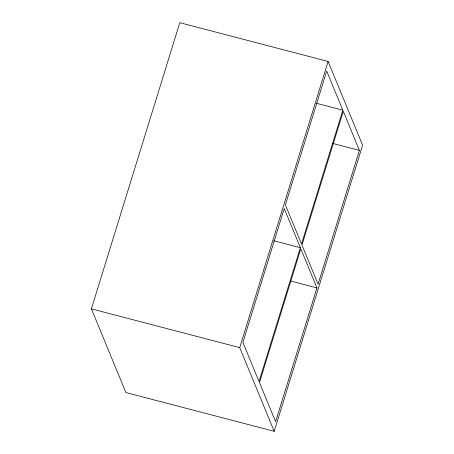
<?xml version="1.0" encoding="UTF-8"?>
<svg xmlns="http://www.w3.org/2000/svg" width="454" height="454" viewBox="0 0 454 454"><rect width="100%" height="100%" fill="white"/><g stroke="black" fill="none" stroke-linecap="round" stroke-linejoin="round"><path stroke-width="0.68" d="M91.402 308.862L179.795 22.7L328.106 61.46L362.598 145.138L274.205 431.3L125.894 392.54L91.402 308.862L239.712 347.622L274.205 431.3M239.712 347.622L328.106 61.46M300.355 247.697L259.03 381.485L242.901 342.361L284.232 208.573L300.355 247.697L273.705 240.728M342.832 110.191L301.507 243.98L285.379 204.856L326.71 71.068L342.832 110.191L316.177 103.223M316.932 287.904L275.601 421.692L259.478 382.569L300.803 248.781L316.932 287.904L290.276 280.941M359.409 150.399L318.078 284.187L301.955 245.064L343.281 111.275L359.409 150.399L332.754 143.436"/></g></svg>
